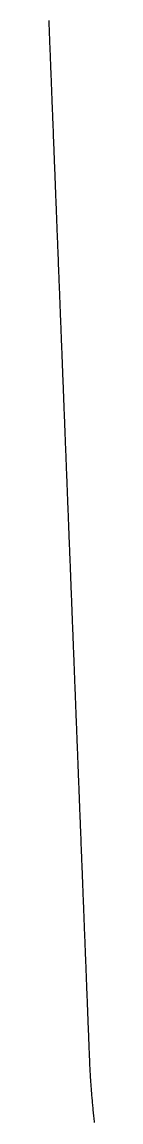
# Model space of a CAD drawing. Header units: metres. Extents: x -49 to 49, y -148 to 148.
# Drawn here: x -9.77 to -8.24, y -110.8 to -73.87 of the extents above; entities that cross this region are included whole.
import ezdxf

# ---------------------------------------------------------------- set-up
doc = ezdxf.new("R2010")
doc.units = ezdxf.units.M

msp = doc.modelspace()

# ---------------------------------------------------------------- linework, layer by layer
for points in [[(-9.769, -73.817), (-9.767, -73.867), (-9.765, -73.917), (-9.763, -73.967), (-9.761, -74.017), (-9.76, -74.067), (-9.758, -74.117), (-9.756, -74.167), (-9.754, -74.217), (-9.752, -74.267), (-9.75, -74.317), (-9.748, -74.367), (-9.746, -74.417), (-9.744, -74.467), (-9.742, -74.517), (-9.74, -74.567), (-9.738, -74.617), (-9.736, -74.667), (-9.734, -74.717), (-9.732, -74.767), (-9.73, -74.817), (-9.728, -74.867), (-9.726, -74.917), (-9.724, -74.967), (-9.722, -75.017), (-9.72, -75.067), (-9.718, -75.117), (-9.716, -75.167), (-9.715, -75.217), (-9.713, -75.267), (-9.711, -75.317), (-9.709, -75.367), (-9.707, -75.417), (-9.705, -75.467), (-9.703, -75.517), (-9.701, -75.567), (-9.699, -75.617), (-9.697, -75.667), (-9.695, -75.717), (-9.693, -75.767), (-9.691, -75.817), (-9.689, -75.867), (-9.687, -75.918), (-9.685, -75.968), (-9.683, -76.018), (-9.681, -76.068), (-9.679, -76.118), (-9.677, -76.168), (-9.675, -76.218), (-9.673, -76.268), (-9.671, -76.318), (-9.67, -76.368), (-9.668, -76.418), (-9.666, -76.468), (-9.664, -76.518), (-9.662, -76.568), (-9.66, -76.618), (-9.658, -76.668), (-9.656, -76.718), (-9.654, -76.768), (-9.652, -76.818), (-9.65, -76.868), (-9.648, -76.918), (-9.646, -76.968), (-9.644, -77.018), (-9.642, -77.068), (-9.64, -77.118), (-9.638, -77.168), (-9.636, -77.218), (-9.634, -77.268), (-9.632, -77.318), (-9.63, -77.368), (-9.628, -77.418), (-9.626, -77.468), (-9.625, -77.518), (-9.623, -77.568), (-9.621, -77.618), (-9.619, -77.668), (-9.617, -77.718), (-9.615, -77.768), (-9.613, -77.818), (-9.611, -77.868), (-9.609, -77.918), (-9.607, -77.968), (-9.605, -78.018), (-9.603, -78.068), (-9.601, -78.118), (-9.599, -78.168), (-9.597, -78.218), (-9.595, -78.268), (-9.593, -78.318), (-9.591, -78.368), (-9.589, -78.418), (-9.587, -78.468), (-9.585, -78.518), (-9.583, -78.568), (-9.582, -78.618), (-9.58, -78.668), (-9.578, -78.718), (-9.576, -78.768), (-9.574, -78.818), (-9.572, -78.868), (-9.57, -78.918), (-9.568, -78.968), (-9.566, -79.018), (-9.564, -79.068), (-9.562, -79.118), (-9.56, -79.168), (-9.558, -79.219), (-9.556, -79.269), (-9.554, -79.319), (-9.552, -79.369), (-9.55, -79.419), (-9.548, -79.469), (-9.546, -79.519), (-9.544, -79.569), (-9.542, -79.619), (-9.54, -79.669), (-9.538, -79.719), (-9.537, -79.769), (-9.535, -79.819), (-9.533, -79.869), (-9.531, -79.919), (-9.529, -79.969), (-9.527, -80.019), (-9.525, -80.069), (-9.523, -80.119), (-9.521, -80.169), (-9.519, -80.219), (-9.517, -80.269), (-9.515, -80.319), (-9.513, -80.369), (-9.511, -80.419), (-9.509, -80.469), (-9.507, -80.519), (-9.505, -80.569), (-9.503, -80.619), (-9.501, -80.669), (-9.499, -80.719), (-9.497, -80.769), (-9.495, -80.819), (-9.493, -80.869), (-9.492, -80.919), (-9.49, -80.969), (-9.488, -81.019), (-9.486, -81.069), (-9.484, -81.119), (-9.482, -81.169), (-9.48, -81.219), (-9.478, -81.269), (-9.476, -81.319), (-9.474, -81.369), (-9.472, -81.419), (-9.47, -81.469), (-9.468, -81.519), (-9.466, -81.569), (-9.464, -81.619), (-9.462, -81.669), (-9.46, -81.719), (-9.458, -81.769), (-9.456, -81.819), (-9.454, -81.869), (-9.452, -81.919), (-9.45, -81.969), (-9.448, -82.019), (-9.447, -82.069), (-9.445, -82.119), (-9.443, -82.169), (-9.441, -82.219), (-9.439, -82.269), (-9.437, -82.319), (-9.435, -82.369), (-9.433, -82.419), (-9.431, -82.469), (-9.429, -82.519), (-9.427, -82.57), (-9.425, -82.62), (-9.423, -82.67), (-9.421, -82.72), (-9.419, -82.77), (-9.417, -82.82), (-9.415, -82.87), (-9.413, -82.92), (-9.411, -82.97), (-9.409, -83.02), (-9.407, -83.07), (-9.405, -83.12), (-9.404, -83.17), (-9.402, -83.22), (-9.4, -83.27), (-9.398, -83.32), (-9.396, -83.37), (-9.394, -83.42), (-9.392, -83.47), (-9.39, -83.52), (-9.388, -83.57), (-9.386, -83.62), (-9.384, -83.67), (-9.382, -83.72), (-9.38, -83.77), (-9.378, -83.82), (-9.376, -83.87), (-9.374, -83.92), (-9.372, -83.97), (-9.37, -84.02), (-9.368, -84.07), (-9.366, -84.12), (-9.364, -84.17), (-9.362, -84.22), (-9.36, -84.27), (-9.359, -84.32), (-9.357, -84.37), (-9.355, -84.42), (-9.353, -84.47), (-9.351, -84.52), (-9.349, -84.57), (-9.347, -84.62), (-9.345, -84.67), (-9.343, -84.72), (-9.341, -84.77), (-9.339, -84.82), (-9.337, -84.87), (-9.335, -84.92), (-9.333, -84.97), (-9.331, -85.02), (-9.329, -85.07), (-9.327, -85.12), (-9.325, -85.17), (-9.323, -85.22), (-9.321, -85.27), (-9.319, -85.32), (-9.317, -85.37), (-9.315, -85.42), (-9.314, -85.47), (-9.312, -85.52), (-9.31, -85.57), (-9.308, -85.62), (-9.306, -85.67), (-9.304, -85.72), (-9.302, -85.77), (-9.3, -85.82), (-9.298, -85.871), (-9.296, -85.921), (-9.294, -85.971), (-9.292, -86.021), (-9.29, -86.071), (-9.288, -86.121), (-9.286, -86.171), (-9.284, -86.221), (-9.282, -86.271), (-9.28, -86.321), (-9.278, -86.371), (-9.276, -86.421), (-9.274, -86.471), (-9.272, -86.521), (-9.27, -86.571), (-9.269, -86.621), (-9.267, -86.671), (-9.265, -86.721), (-9.263, -86.771), (-9.261, -86.821), (-9.259, -86.871), (-9.257, -86.921), (-9.255, -86.971), (-9.253, -87.021), (-9.251, -87.071), (-9.249, -87.121), (-9.247, -87.171), (-9.245, -87.221), (-9.243, -87.271), (-9.241, -87.321), (-9.239, -87.371), (-9.237, -87.421), (-9.235, -87.471), (-9.233, -87.521), (-9.231, -87.571), (-9.229, -87.621), (-9.227, -87.671), (-9.226, -87.721), (-9.224, -87.771), (-9.222, -87.821), (-9.22, -87.871), (-9.218, -87.921), (-9.216, -87.971), (-9.214, -88.021), (-9.212, -88.071), (-9.21, -88.121), (-9.208, -88.171), (-9.206, -88.221), (-9.204, -88.271), (-9.202, -88.321), (-9.2, -88.371), (-9.198, -88.421), (-9.196, -88.471), (-9.194, -88.521), (-9.192, -88.571), (-9.19, -88.621), (-9.188, -88.671), (-9.186, -88.721), (-9.184, -88.771), (-9.182, -88.821), (-9.181, -88.871), (-9.179, -88.921), (-9.177, -88.971), (-9.175, -89.021), (-9.173, -89.071), (-9.171, -89.121), (-9.169, -89.171), (-9.167, -89.222), (-9.165, -89.272), (-9.163, -89.322), (-9.161, -89.372), (-9.159, -89.422), (-9.157, -89.472), (-9.155, -89.522), (-9.153, -89.572), (-9.151, -89.622), (-9.149, -89.672), (-9.147, -89.722), (-9.145, -89.772), (-9.143, -89.822), (-9.141, -89.872), (-9.139, -89.922), (-9.137, -89.972), (-9.136, -90.022), (-9.134, -90.072), (-9.132, -90.122), (-9.13, -90.172), (-9.128, -90.222), (-9.126, -90.272), (-9.124, -90.322), (-9.122, -90.372), (-9.12, -90.422), (-9.118, -90.472), (-9.116, -90.522), (-9.114, -90.572), (-9.112, -90.622), (-9.11, -90.672), (-9.108, -90.722), (-9.106, -90.772), (-9.104, -90.822), (-9.102, -90.872), (-9.1, -90.922), (-9.098, -90.972), (-9.096, -91.022), (-9.094, -91.072), (-9.092, -91.122), (-9.091, -91.172), (-9.089, -91.222), (-9.087, -91.272), (-9.085, -91.322), (-9.083, -91.372), (-9.081, -91.422), (-9.079, -91.472), (-9.077, -91.522), (-9.075, -91.572), (-9.073, -91.622), (-9.071, -91.672), (-9.069, -91.722), (-9.067, -91.772), (-9.065, -91.822), (-9.063, -91.872), (-9.061, -91.922), (-9.059, -91.972), (-9.057, -92.022), (-9.055, -92.072), (-9.053, -92.122), (-9.051, -92.172), (-9.049, -92.222), (-9.048, -92.272), (-9.046, -92.322), (-9.044, -92.372), (-9.042, -92.422), (-9.04, -92.472), (-9.038, -92.523), (-9.036, -92.573), (-9.034, -92.623), (-9.032, -92.673), (-9.03, -92.723), (-9.028, -92.773), (-9.026, -92.823), (-9.024, -92.873), (-9.022, -92.923), (-9.02, -92.973), (-9.018, -93.023), (-9.016, -93.073), (-9.014, -93.123), (-9.012, -93.173), (-9.01, -93.223), (-9.008, -93.273), (-9.006, -93.323), (-9.004, -93.373), (-9.003, -93.423), (-9.001, -93.473), (-8.999, -93.523), (-8.997, -93.573), (-8.995, -93.623), (-8.993, -93.673), (-8.991, -93.723), (-8.989, -93.773), (-8.987, -93.823), (-8.985, -93.873), (-8.983, -93.923), (-8.981, -93.973), (-8.979, -94.023), (-8.977, -94.073), (-8.975, -94.123), (-8.973, -94.173), (-8.971, -94.223), (-8.969, -94.273), (-8.967, -94.323), (-8.965, -94.373), (-8.963, -94.423), (-8.961, -94.473), (-8.959, -94.523), (-8.958, -94.573), (-8.956, -94.623), (-8.954, -94.673), (-8.952, -94.723), (-8.95, -94.773), (-8.948, -94.823), (-8.946, -94.873), (-8.944, -94.923), (-8.942, -94.973), (-8.94, -95.023), (-8.938, -95.073), (-8.936, -95.123), (-8.934, -95.173), (-8.932, -95.223), (-8.93, -95.273), (-8.928, -95.323), (-8.926, -95.373), (-8.924, -95.423), (-8.922, -95.473), (-8.92, -95.523), (-8.918, -95.573), (-8.916, -95.623), (-8.914, -95.673), (-8.913, -95.723), (-8.911, -95.773), (-8.909, -95.824), (-8.907, -95.874), (-8.905, -95.924), (-8.903, -95.974), (-8.901, -96.024), (-8.899, -96.074), (-8.897, -96.124), (-8.895, -96.174), (-8.893, -96.224), (-8.891, -96.274), (-8.889, -96.324), (-8.887, -96.374), (-8.885, -96.424), (-8.883, -96.474), (-8.881, -96.524), (-8.879, -96.574), (-8.877, -96.624), (-8.875, -96.674), (-8.873, -96.724), (-8.871, -96.774), (-8.87, -96.824), (-8.868, -96.874), (-8.866, -96.924), (-8.864, -96.974), (-8.862, -97.024), (-8.86, -97.074), (-8.858, -97.124), (-8.856, -97.174), (-8.854, -97.224), (-8.852, -97.274), (-8.85, -97.324), (-8.848, -97.374), (-8.846, -97.424), (-8.844, -97.474), (-8.842, -97.524), (-8.84, -97.574), (-8.838, -97.624), (-8.836, -97.674), (-8.834, -97.724), (-8.832, -97.774), (-8.83, -97.824), (-8.828, -97.874), (-8.826, -97.924), (-8.825, -97.974), (-8.823, -98.024), (-8.821, -98.074), (-8.819, -98.124), (-8.817, -98.174), (-8.815, -98.224), (-8.813, -98.274), (-8.811, -98.324), (-8.809, -98.374), (-8.807, -98.424), (-8.805, -98.474), (-8.803, -98.524), (-8.801, -98.574), (-8.799, -98.624), (-8.797, -98.674), (-8.795, -98.724), (-8.793, -98.774), (-8.791, -98.824), (-8.789, -98.874), (-8.787, -98.924), (-8.785, -98.974), (-8.783, -99.024), (-8.781, -99.074), (-8.78, -99.124), (-8.778, -99.175), (-8.776, -99.225), (-8.774, -99.275), (-8.772, -99.325), (-8.77, -99.375), (-8.768, -99.425), (-8.766, -99.475), (-8.764, -99.525), (-8.762, -99.575), (-8.76, -99.625), (-8.758, -99.675), (-8.756, -99.725), (-8.754, -99.775), (-8.752, -99.825), (-8.75, -99.875), (-8.748, -99.925), (-8.746, -99.975), (-8.744, -100.025), (-8.742, -100.075), (-8.74, -100.125), (-8.738, -100.175), (-8.736, -100.225), (-8.735, -100.275), (-8.733, -100.325), (-8.731, -100.375), (-8.729, -100.425), (-8.727, -100.475), (-8.725, -100.525), (-8.723, -100.575), (-8.721, -100.625), (-8.719, -100.675), (-8.717, -100.725), (-8.715, -100.775), (-8.713, -100.825), (-8.711, -100.875), (-8.709, -100.925), (-8.707, -100.975), (-8.705, -101.025), (-8.703, -101.075), (-8.701, -101.125), (-8.699, -101.175), (-8.697, -101.225), (-8.695, -101.275), (-8.693, -101.325), (-8.692, -101.375), (-8.69, -101.425), (-8.688, -101.475), (-8.686, -101.525), (-8.684, -101.575), (-8.682, -101.625), (-8.68, -101.675), (-8.678, -101.725), (-8.676, -101.775), (-8.674, -101.825), (-8.672, -101.875), (-8.67, -101.925), (-8.668, -101.975), (-8.666, -102.025), (-8.664, -102.075), (-8.662, -102.125), (-8.66, -102.175), (-8.658, -102.225), (-8.656, -102.275), (-8.654, -102.325), (-8.652, -102.375), (-8.65, -102.425), (-8.648, -102.476), (-8.647, -102.526), (-8.645, -102.576), (-8.643, -102.626), (-8.641, -102.676), (-8.639, -102.726), (-8.637, -102.776), (-8.635, -102.826), (-8.633, -102.876), (-8.631, -102.926), (-8.629, -102.976), (-8.627, -103.026), (-8.625, -103.076), (-8.623, -103.126), (-8.621, -103.176), (-8.619, -103.226), (-8.617, -103.276), (-8.615, -103.326), (-8.613, -103.376), (-8.611, -103.426), (-8.609, -103.476), (-8.607, -103.526), (-8.605, -103.576), (-8.603, -103.626), (-8.602, -103.676), (-8.6, -103.726), (-8.598, -103.776), (-8.596, -103.826), (-8.594, -103.876), (-8.592, -103.926), (-8.59, -103.976), (-8.588, -104.026), (-8.586, -104.076), (-8.584, -104.126), (-8.582, -104.176), (-8.58, -104.226), (-8.578, -104.276), (-8.576, -104.326), (-8.574, -104.376), (-8.572, -104.426), (-8.57, -104.476), (-8.568, -104.526), (-8.566, -104.576), (-8.564, -104.626), (-8.562, -104.676), (-8.56, -104.726), (-8.558, -104.776), (-8.557, -104.826), (-8.555, -104.876), (-8.553, -104.926), (-8.551, -104.976), (-8.549, -105.026), (-8.547, -105.076), (-8.545, -105.126), (-8.543, -105.176), (-8.541, -105.226), (-8.539, -105.276), (-8.537, -105.326), (-8.535, -105.376), (-8.533, -105.426), (-8.531, -105.476), (-8.529, -105.526), (-8.527, -105.576), (-8.525, -105.626), (-8.523, -105.676), (-8.521, -105.726), (-8.519, -105.776), (-8.517, -105.827), (-8.515, -105.877), (-8.514, -105.927), (-8.512, -105.977), (-8.51, -106.027), (-8.508, -106.077), (-8.506, -106.127), (-8.504, -106.177), (-8.502, -106.227), (-8.5, -106.277), (-8.498, -106.327), (-8.496, -106.377), (-8.494, -106.427), (-8.492, -106.477), (-8.49, -106.527), (-8.488, -106.577), (-8.486, -106.627), (-8.484, -106.677), (-8.482, -106.727), (-8.48, -106.777), (-8.478, -106.827), (-8.476, -106.877), (-8.474, -106.927), (-8.472, -106.977), (-8.47, -107.027), (-8.469, -107.077), (-8.467, -107.127), (-8.465, -107.177), (-8.463, -107.227), (-8.461, -107.277), (-8.459, -107.327), (-8.457, -107.377), (-8.455, -107.427), (-8.453, -107.477), (-8.451, -107.527), (-8.449, -107.577), (-8.447, -107.627), (-8.445, -107.677), (-8.443, -107.727), (-8.441, -107.777), (-8.439, -107.827), (-8.437, -107.877), (-8.435, -107.927), (-8.433, -107.977), (-8.431, -108.027), (-8.429, -108.077), (-8.427, -108.127), (-8.425, -108.177), (-8.424, -108.227), (-8.422, -108.277), (-8.42, -108.327), (-8.418, -108.377), (-8.416, -108.427), (-8.414, -108.477), (-8.412, -108.527), (-8.41, -108.577), (-8.408, -108.627), (-8.406, -108.677), (-8.404, -108.727)], [(-8.404, -108.727), (-8.402, -108.777), (-8.4, -108.826), (-8.398, -108.875), (-8.395, -108.925), (-8.393, -108.974), (-8.391, -109.023), (-8.388, -109.073), (-8.385, -109.122), (-8.383, -109.172), (-8.38, -109.221), (-8.377, -109.271), (-8.374, -109.32), (-8.37, -109.37), (-8.367, -109.419), (-8.364, -109.469), (-8.36, -109.518), (-8.357, -109.568), (-8.353, -109.618), (-8.349, -109.667), (-8.346, -109.717), (-8.342, -109.767), (-8.338, -109.816), (-8.334, -109.866), (-8.329, -109.916), (-8.325, -109.966), (-8.321, -110.016), (-8.316, -110.065), (-8.312, -110.115), (-8.307, -110.165), (-8.303, -110.215), (-8.298, -110.265), (-8.293, -110.315), (-8.288, -110.365), (-8.283, -110.415), (-8.278, -110.465), (-8.273, -110.515), (-8.268, -110.565), (-8.262, -110.615), (-8.257, -110.665), (-8.252, -110.715), (-8.246, -110.765), (-8.24, -110.815)]]:
    msp.add_lwpolyline(points)

doc.saveas('drawing.dxf')
